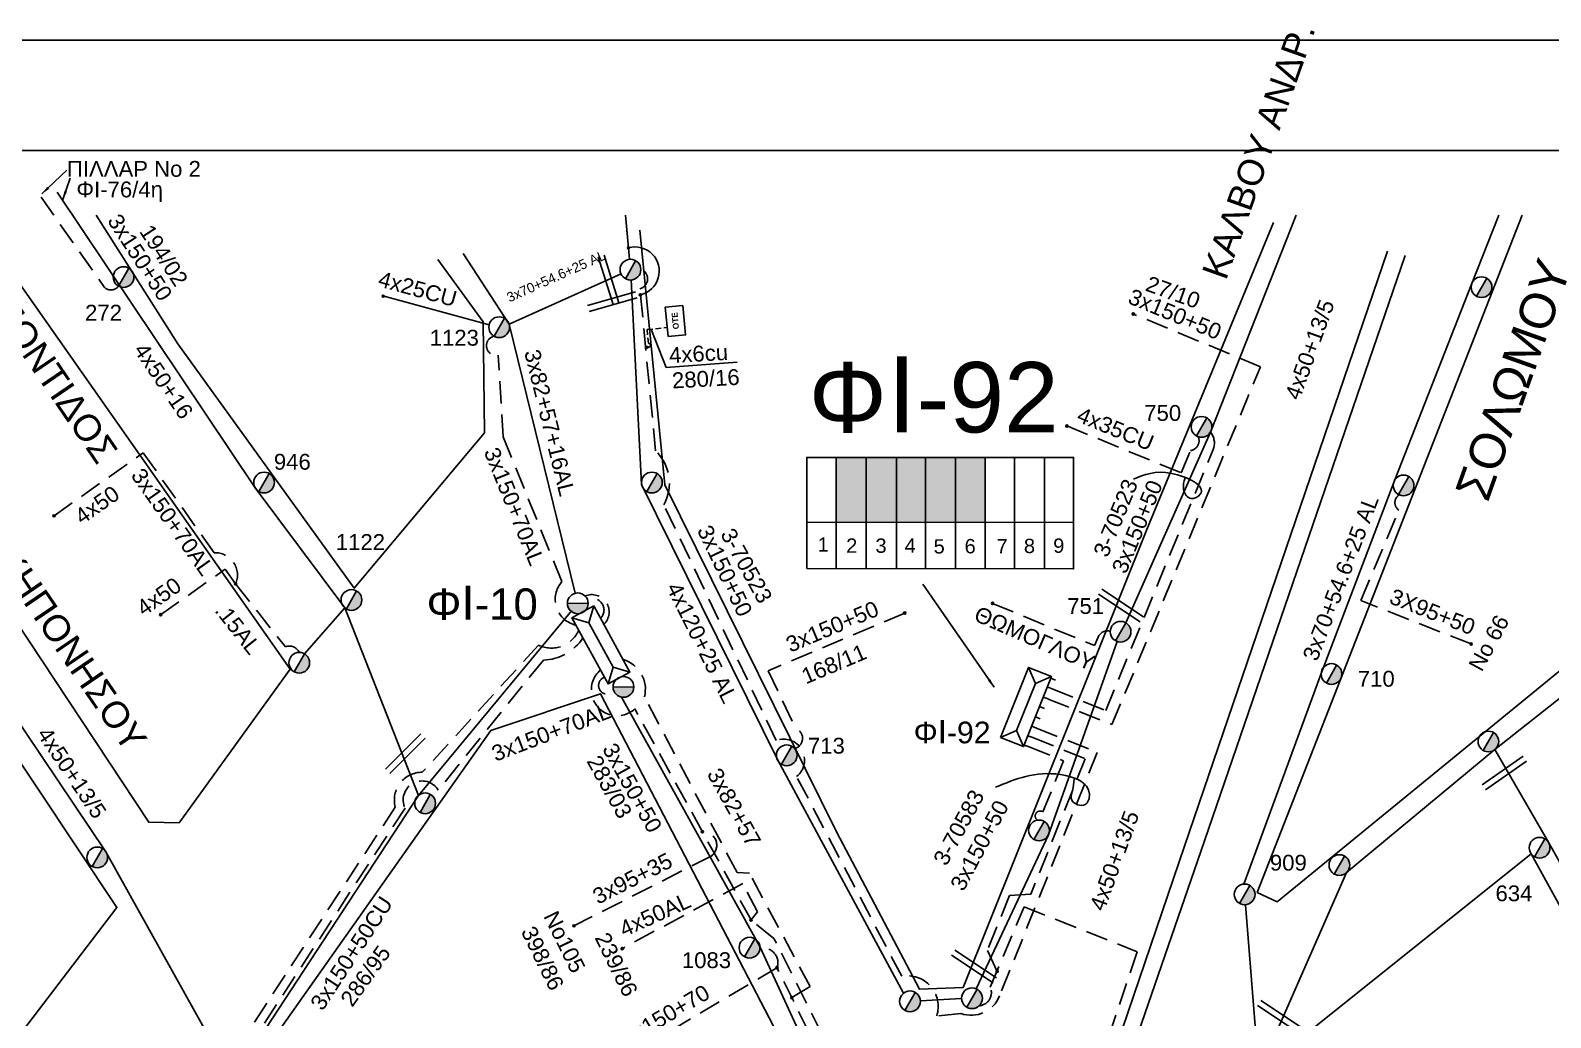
# Model space of a CAD drawing. Header units: millimetres. Extents: x 864 to 3062, y 833 to 2619.
# Drawn here: x 1010.6 to 1183.3, y 1749.6 to 1861.8 of the extents above; entities that cross this region are included whole.
import ezdxf
from ezdxf.enums import TextEntityAlignment as Align

# ---------------------------------------------------------------- set-up
doc = ezdxf.new("R2010")
doc.units = ezdxf.units.MM
doc.linetypes.add('DASHED', pattern=[19.05, 12.7, -6.35])
for name, color, linetype, lineweight in [('.15AL', 7, 'Continuous', 30), ('3x150+50', 7, 'Continuous', 30), ('3x150+50CU', 7, 'Continuous', 30), ('3x150+70', 7, 'Continuous', 30), ('3x150+70AL', 7, 'DASHED', 30), ('3x70+54.6+25 AL', 7, 'SYN_LINE', 30), ('3x82+57+13_5', 7, 'Continuous', 30), ('3x82+57+16AL', 7, 'Continuous', 30), ('3x95+35', 7, 'Continuous', 30), ('3X95+50', 7, 'Continuous', 30), ('4x120+25 AL', 7, 'SYN_LINE', 30), ('4x25CU', 7, 'Continuous', 30), ('4x35CU', 7, 'DASHED', 30), ('4x50', 7, 'Continuous', 30), ('4x50+13_5', 7, 'Continuous', 30), ('4x50+16', 7, 'Continuous', 30), ('4x50+16_5', 7, 'Continuous', 30), ('4x50+16AL', 7, 'Continuous', 30), ('4x50AL', 7, 'Continuous', 30), ('text διευθύνσεων', 250, 'Continuous', 30), ('Υπόβαθρο ΔΕΗ', 7, 'Continuous', 30)]:
    doc.layers.add(name, color=color, linetype=linetype, lineweight=lineweight)
for name, color, linetype in [('Pillar OTE', 7, 'Continuous'), ('TEXT ΚΑΛΩΔΙΩΝ', 7, 'Continuous'), ('Άγνωστα', 7, 'Continuous'), ('ΑΓΝΩΣΤΟ ΕΝΑΕΡΙΟ ΚΑΛΩΔΙΟ', 7, 'Continuous'), ('Επιγραφές - Σχήματα', 7, 'Continuous'), ('Καλώδια ΧΤ   3x150AL+50CU', 7, 'DASHED'), ('Στύλος ΦΜ', 7, 'Continuous'), ('Στύλος ΦΜ @ 1', 7, 'Continuous'), ('Συνδέσεις', 7, 'Continuous'), ('Τομή', 7, 'Continuous'), ('Υποσταθμός εναέριος 2 στύλων', 7, 'Continuous'), ('Υποσταθμός πόλεως', 7, 'Continuous'), ('Υπόγεια καλώδια Παροχών ΧΤ   4x50AL', 7, 'DASHED'), ('Υπόγεια καλώδια Παροχών ΧΤ   4x6', 7, 'DASHED')]:
    doc.layers.add(name, color=color, linetype=linetype)
doc.styles.add('arial', font='arial.ttf')
doc.styles.get("Standard").update_dxf_attribs({"font": 'arial.ttf'})
doc.linetypes.add('SYN_LINE', pattern='A,0.5,-0.0001,["/\\/\\/\\/",Standard,S=0.1,R=0,X=0,Y=-0.05],-0.25', length=0.7501)
doc.dimstyles.new('ISO-25', dxfattribs={"dimtxt": 2.5, "dimasz": 2.5, "dimexe": 1.25, "dimexo": 0.625, "dimtad": 1, "dimtxsty": 'Standard', "dimcen": 2.5, "dimadec": 0, "dimazin": 0, "dimtfac": 1, "dimtmove": 0, "dimatfit": 3, "dimfxl": 1, "dimarcsym": 0})

# ---------------------------------------------------------------- blocks, each defined once
blk = doc.blocks.new('ΥΠΑΡΧΩΝ ΤΣΙΜΕΝΤΕΝΙΟΣ ΣΤΥΛΟΣ')
at = {"layer": 'Στύλος ΦΜ'}
blk.add_hatch(color=7, dxfattribs=at).paths.add_polyline_path([(-1.29, -2.28, 0.574793), (2.62, 0, 0.268822), (1.3, 2.27)])
at = {"layer": 'Στύλος ΦΜ', "color": 7}
blk.add_line((-1.29, -2.28), (1.3, 2.27), dxfattribs=at)
blk.add_circle((0, 0), 2.62, dxfattribs=at)
at = {"layer": 'Στύλος ΦΜ', "flags": 4}
for tag, p in [('ΑΡΙΘΜΟΣ', (-4.68, 8.05)), ('ΤΥΠΟΣ', (-4.91, 3.03))]:
    blk.add_attdef(tag, p, '', height=4, dxfattribs=at)
blk = doc.blocks.new('ΥΠΟΣΤΑΘΜΟΣ ΕΝΑΕΡΙΟΣ ΕΠΙ 2 ΣΤΥΛΩΝ')
at = {"layer": 'Υποσταθμός εναέριος 2 στύλων', "linetype": 'Continuous'}
for points in [[(-11.97, -2.11, 0.574793), (-8.45, -0.07, 0.268822), (-9.64, 1.98)], [(9.68, -2.15, 0.574793), (13.19, -0.1, 0.268822), (12.01, 1.95)]]:
    blk.add_hatch(color=256, dxfattribs=at).paths.add_polyline_path(points)
for p, q in [((-11.97, -2.11), (-9.64, 1.98)), ((9.68, -2.15), (12.01, 1.95))]:
    blk.add_line(p, q, dxfattribs=at)
for centre in [(-10.81, -0.07), (10.84, -0.1)]:
    blk.add_circle(centre, 2.36, dxfattribs=at)
at = {"layer": 'Υποσταθμός πόλεως', "linetype": 'Continuous', "ltscale": 40}
blk.add_lwpolyline([(-8.57, 2.82), (8.57, 2.82), (8.57, -2.82), (-8.57, -2.82)], close=True, dxfattribs=at)
for points in [[(-5.75, 0), (-8.57, 2.82)], [(-8.57, -2.82), (-5.75, 0)], [(-5.75, 0), (5.75, 0)], [(5.75, 0), (8.57, 2.82)], [(8.57, -2.82), (5.75, 0)]]:
    blk.add_lwpolyline(points, dxfattribs=at)
at = {"layer": 'Υποσταθμός εναέριος 2 στύλων', "ltscale": 40, "flags": 1}
for tag, p in [('ΜΕΤΑΣΧΗΜΑΤΙΣΜΟΣ', (14.09, 2.51)), ('ΙΣΧΥΣ', (14.07, -0.28)), ('ΑΡΙΘΜΟΣ', (14.19, -3))]:
    blk.add_attdef(tag, p, '', height=1.8, dxfattribs=at)
blk = doc.blocks.new('ΤΟΜΗ')
at = {"layer": 'Τομή', "ltscale": 40}
for p, q in [((-5.68, 0), (17.06, 0)), ((-5.68, -2.77), (17.06, -2.77))]:
    blk.add_line(p, q, dxfattribs=at)
blk = doc.blocks.new('ΥΠΟΣΤΑΘΜΟΣ ΠΟΛΕΩΣ 8 ΑΝΑΧΩΡΗΣΕΩΝ')
at = {"layer": 'Υποσταθμός πόλεως', "linetype": 'Continuous', "ltscale": 40}
for p, q in [((-8.18, -2.82), (-8.18, -4)), ((-5.9, -2.82), (-5.9, -4)), ((-3.55, -2.82), (-3.55, -4)), ((-1.28, -2.82), (-1.28, -4)), ((1.23, -2.82), (1.23, -4)), ((3.56, -2.82), (3.56, -4)), ((6.03, -2.82), (6.03, -4)), ((8.16, -2.82), (8.16, -4))]:
    blk.add_line(p, q, dxfattribs=at)
blk.add_lwpolyline([(-8.57, 2.82), (8.57, 2.82), (8.57, -2.82), (-8.57, -2.82)], close=True, dxfattribs=at)
for points in [[(-5.75, 0), (-8.57, 2.82)], [(5.75, 0), (8.57, 2.82)], [(-8.57, -2.82), (-5.75, 0)], [(-5.75, 0), (5.75, 0)], [(8.57, -2.82), (5.75, 0)]]:
    blk.add_lwpolyline(points, dxfattribs=at)
at = {"layer": 'Υποσταθμός πόλεως', "linetype": 'SYN_LINE', "ltscale": 40, "flags": 1}
for tag, p in [('ΜΕΤΑΣΧΗΜΑΤΙΣΜΟΣ', (9.59, 1.44)), ('ΙΣΧΥΣ', (9.57, -1.35)), ('ΑΡΙΘΜΟΣ', (9.69, -4.07))]:
    blk.add_attdef(tag, p, '', height=1.8, dxfattribs=at)
blk = doc.blocks.new('_ΣΥΝΔΕΣΗ')
at = {"layer": 'Συνδέσεις', "linetype": 'SYN_LINE', "ltscale": 40}
blk.add_hatch(color=256, dxfattribs=at).paths.add_polyline_path([(0.5, -0.01, 1), (-0.5, -0.01, 1)])
at = {"layer": 'Συνδέσεις'}
blk.add_circle((0, -0.01), 0.5, dxfattribs=at)
blk = doc.blocks.new('PILLAR ΟΤΕ')
at = {"layer": 'Pillar OTE', "ltscale": 40}
blk.add_lwpolyline([(-3.31, 2.02), (3.39, 2.02), (3.39, -1.99), (-3.31, -1.99)], close=True, dxfattribs=at)
at = {"layer": 'Pillar OTE', "insert": (-1.81, 0.71), "char_height": 1.3575, "width": 109.961, "attachment_point": 1}
blk.add_mtext('{\\fArial|b1|i0|c161|p34;OTE}', dxfattribs=at)

msp = doc.modelspace()

# ---------------------------------------------------------------- hatches: boundary and pattern name
at = {"layer": 'Pillar OTE', "ltscale": 40}
h = msp.add_hatch(color=256, dxfattribs=at)
h.dxf.hatch_style = 1
h.paths.add_polyline_path([(1080.48, 1825.58), (1080.85, 1825.78), (1080.46, 1825.93)])
at = {"layer": 'Καλώδια ΧΤ   3x150AL+50CU', "linetype": 'DASHED', "lineweight": -3, "ltscale": 0.2}
h = msp.add_hatch(color=173, dxfattribs=at)
h.dxf.hatch_style = 1
h.paths.add_polyline_path([(1105.56, 1813.24), (1102.12, 1813.24), (1102.12, 1805.88), (1105.56, 1805.87)])
h = msp.add_hatch(color=133, dxfattribs=at)
h.dxf.hatch_style = 1
h.paths.add_polyline_path([(1105.56, 1805.87), (1108.99, 1805.87), (1109, 1813.24), (1105.56, 1813.24)])
h = msp.add_hatch(color=30, dxfattribs=at)
h.dxf.hatch_style = 1
h.paths.add_polyline_path([(1112.29, 1813.24), (1109, 1813.24), (1108.99, 1805.87), (1112.29, 1805.87)])
h = msp.add_hatch(color=1, dxfattribs=at)
h.dxf.hatch_style = 1
h.paths.add_polyline_path([(1115.59, 1813.23), (1112.29, 1813.23), (1112.29, 1805.87), (1115.59, 1805.86)])
h = msp.add_hatch(color=27, dxfattribs=at)
h.dxf.hatch_style = 1
h.paths.add_polyline_path([(1118.98, 1813.23), (1115.68, 1813.23), (1115.68, 1805.86), (1118.98, 1805.86)])

# ---------------------------------------------------------------- linework, layer by layer
at = {"layer": '.15AL', "color": 62, "linetype": 'DASHED', "lineweight": -3, "ltscale": 0.2}
msp.add_lwpolyline([(1033.88, 1798.87), (1039.54, 1791.7, -0.397944), (1041.13, 1791.08, 44.921964)], format="xyb", dxfattribs=at)
at = {"layer": '3x150+50', "color": 62, "linetype": 'DASHED', "lineweight": -3, "ltscale": 0.2}
msp.add_lwpolyline([(1011.77, 1842.85), (1018.92, 1832.66, 0.494149), (1020.57, 1832.72, 35.224949)], format="xyb", dxfattribs=at)
at = {"layer": '3x150+50', "color": 173, "linetype": 'DASHED', "lineweight": -3, "ltscale": 0.2}
for points in [[(1124.91, 1782.48), (1131.81, 1779.71), (1120.7, 1752.02, -0.39913), (1116.32, 1750.02), (1113.56, 1749.75, 0.568123), (1109.58, 1754.26), (1097.64, 1776.96, 0.853863), (1095.32, 1781.07), (1082.56, 1807.85, 0.334827), (1081.62, 1814.01), (1079.83, 1832.42, 0.733184), (1079.94, 1834.65)], [(1076.88, 1786.69, -1.32642), (1075.81, 1788.25, -1.619737)]]:
    msp.add_lwpolyline(points, format="xyb", dxfattribs=at)
at = {"layer": '3x150+50', "color": 27, "linetype": 'DASHED', "lineweight": -3, "ltscale": 0.2}
msp.add_lwpolyline([(1126.22, 1785.78), (1133.48, 1782.87), (1150.35, 1823.56), (1135.9, 1829.55)], dxfattribs=at)
at = {"layer": '3x150+50', "color": 133, "linetype": 'DASHED', "lineweight": -3, "ltscale": 0.2}
for points in [[(1126.68, 1786.93), (1132.77, 1784.48), (1144.98, 1814.13, 0.275898), (1144.67, 1816.12, 14.106124)], [(1119.91, 1796.65), (1131.51, 1791.85), (1131.9, 1792.81, -0.379887), (1133.29, 1793.48, -1.404877)]]:
    msp.add_lwpolyline(points, format="xyb", dxfattribs=at)
at = {"layer": '3x150+50', "color": 30, "linetype": 'DASHED', "lineweight": -3, "ltscale": 0.2}
msp.add_lwpolyline([(1109.93, 1795.55), (1094.4, 1789), (1097.53, 1782.45, -0.725942), (1097.42, 1780.14, -20.0544)], format="xyb", dxfattribs=at)
at = {"layer": '3x150+50', "color": 6, "linetype": 'DASHED', "lineweight": -3, "ltscale": 0.2}
msp.add_lwpolyline([(1106.86, 1720.6), (1107.51, 1724.57, 0.541263), (1109, 1730.76), (1095.07, 1758.56), (1092.46, 1760.66), (1079.25, 1784.66, -1.023889), (1075.36, 1789.07, 1.899088)], format="xyb", dxfattribs=at)
at = {"layer": '3x150+50', "color": 30, "linetype": 'DASHED', "lineweight": -3, "ltscale": 0.2}
msp.add_lwpolyline([(1124.48, 1781.39), (1130.44, 1778.99), (1124.27, 1763.6), (1121.83, 1763.43), (1119.32, 1757.18), (1120.41, 1754.84)], dxfattribs=at)
at = {"layer": '3x150+50', "color": 1, "linetype": 'DASHED', "lineweight": -3, "ltscale": 0.2}
msp.add_lwpolyline([(1124.06, 1780.33), (1127.97, 1778.76), (1125.64, 1772.94, 1.047135), (1125.03, 1772.01, 0.043908)], format="xyb", dxfattribs=at)
at = {"layer": '3x150+50CU', "color": 133, "linetype": 'DASHED', "lineweight": -3, "ltscale": 0.2}
msp.add_lwpolyline([(1072.88, 1793.59, -0.424962), (1068.32, 1791.91), (1055.1, 1777.45, 0.496624), (1052.03, 1773.5), (1034.38, 1746.53, 0.405464), (1032.03, 1742.27), (1012.48, 1718.6, 1.001712), (1011.54, 1716.59)], format="xyb", dxfattribs=at)
at = {"layer": '3x150+50CU', "color": 2, "linetype": 'DASHED', "lineweight": -3, "ltscale": 0.2}
msp.add_lwpolyline([(1073.35, 1792.73, -0.248262), (1068.86, 1790.21), (1056.92, 1775.43, 0.951867), (1053.14, 1773.37), (1035.03, 1745.69, 0.897951), (1033.96, 1744.09)], format="xyb", dxfattribs=at)
at = {"layer": '3x150+70', "color": 62, "linetype": 'DASHED', "lineweight": -3, "ltscale": 0.2}
msp.add_lwpolyline([(1095.41, 1755.23), (1079.67, 1745.91)], dxfattribs=at)
at = {"layer": '3x150+70AL', "color": 1, "linetype": 'DASHED', "lineweight": -3, "ltscale": 0.2}
msp.add_lwpolyline([(1072.57, 1794.17, -0.568345), (1070.96, 1799.12), (1064.3, 1815.57), (1063.74, 1824.87, -1.002682), (1063.26, 1827.03, -299.416081)], format="xyb", dxfattribs=at)
at = {"layer": '3x150+70AL', "color": 62, "linetype": 'DASHED', "lineweight": -3, "ltscale": 0.2}
for points in [[(1013.25, 1806.6), (1023.39, 1813.78), (1031.44, 1802.4, -0.558917), (1033.88, 1798.87, -9.113969)], [(1097.09, 1751.83), (1099.17, 1753.1), (1092.28, 1765.98), (1090.87, 1766.06), (1080.34, 1786.02, 0.406089), (1077.92, 1790.26, 358.556462)], [(1112.87, 1722.41, 0.110444), (1107.42, 1730.88), (1095.41, 1755.23, 0.60651), (1093.47, 1757.4, 9.132574)]]:
    msp.add_lwpolyline(points, format="xyb", dxfattribs=at)
at = {"layer": '3x150+70AL', "color": 27, "linetype": 'DASHED', "lineweight": -3, "ltscale": 0.2}
msp.add_lwpolyline([(1073.6, 1797.49, -0.831327), (1075.73, 1794.26, -3.030573)], format="xyb", dxfattribs=at)
at = {"layer": '3x150+70AL', "color": 30, "linetype": 'DASHED', "lineweight": -3, "ltscale": 0.2}
for points in [[(1073.86, 1797.1, -0.842255), (1075.35, 1794.94, 28.052133)], [(1118.37, 1750.9, 0.518249), (1119.65, 1753.01), (1123.49, 1762.14), (1136.36, 1757.05), (1119.42, 1706.7, 0.387367), (1117.9, 1705.26, -273.690881)]]:
    msp.add_lwpolyline(points, format="xyb", dxfattribs=at)
at = {"layer": '3x70+54.6+25 AL', "color": 5, "linetype": 'SYN_LINE', "lineweight": -3, "ltscale": 15}
msp.add_lwpolyline([(1148.47, 1764.74), (1157.25, 1788.67), (1165.64, 1810.71), (1174.32, 1832.81), (1177.45, 1840.8)], dxfattribs=at)
at = {"layer": '3x70+54.6+25 AL', "color": 1, "linetype": 'SYN_LINE', "lineweight": -3, "ltscale": 15}
msp.add_lwpolyline([(1064.96, 1828.39), (1077.69, 1834.11)], dxfattribs=at)
at = {"layer": '3x70+54.6+25 AL', "color": 27, "linetype": 'SYN_LINE', "lineweight": -3, "ltscale": 15}
msp.add_lwpolyline([(1177.01, 1780.04), (1183.12, 1769.42), (1197.2, 1744.3), (1211.51, 1718.06), (1217.73, 1707.09), (1235.56, 1688.08)], dxfattribs=at)
at = {"layer": '3x82+57+13_5', "color": 173, "linetype": 'Continuous', "lineweight": -3, "ltscale": 0.2}
msp.add_lwpolyline([(1106.77, 1728.72), (1093.46, 1757.66), (1077.75, 1785.99)], dxfattribs=at)
at = {"layer": '3x82+57+16AL', "color": 27, "linetype": 'Continuous', "lineweight": -3, "ltscale": 0.2}
msp.add_lwpolyline([(1059.74, 1836.41), (1064.96, 1828.39), (1072.49, 1797.8)], dxfattribs=at)
at = {"layer": '3x95+35', "color": 6, "linetype": 'DASHED', "lineweight": -3, "ltscale": 0.2}
msp.add_lwpolyline([(1086.93, 1770.7, -0.729005), (1088, 1767.97), (1072.33, 1759.98)], format="xyb", dxfattribs=at)
at = {"layer": '3X95+50', "color": 5, "linetype": 'DASHED', "lineweight": -3, "ltscale": 0.2}
msp.add_lwpolyline([(1174.3, 1792.04), (1161.77, 1796.97), (1166.07, 1807.26, -0.537502), (1166.13, 1808.99, 0.753436)], format="xyb", dxfattribs=at)
at = {"layer": '4x120+25 AL', "color": 173, "linetype": 'SYN_LINE', "lineweight": -3, "ltscale": 15}
msp.add_lwpolyline([(1078.65, 1835.77), (1078.19, 1840.8)], dxfattribs=at)
at = {"layer": '4x120+25 AL', "color": 30, "linetype": 'SYN_LINE', "lineweight": -3, "ltscale": 15}
msp.add_lwpolyline([(1109.8, 1752.33), (1095.45, 1778.9), (1080.03, 1810.18), (1078.82, 1833.42)], dxfattribs=at)
at = {"layer": '4x25CU', "color": 1, "linetype": 'SYN_LINE', "lineweight": -3, "ltscale": 15}
msp.add_lwpolyline([(1062.69, 1828.31), (1050.61, 1831.62)], dxfattribs=at)
at = {"layer": '4x35CU', "color": 133, "linetype": 'DASHED', "lineweight": -3, "ltscale": 0.2}
msp.add_lwpolyline([(1128.35, 1816.82), (1141.36, 1811.5), (1142.39, 1814.02, 0.503784), (1143.28, 1815.61, -0.00316)], format="xyb", dxfattribs=at)
at = {"layer": '4x50', "color": 62, "linetype": 'DASHED', "lineweight": -3, "ltscale": 0.2}
msp.add_lwpolyline([(1025.36, 1795.36), (1032.71, 1800.54), (1033.88, 1798.87)], dxfattribs=at)
at = {"layer": '4x50+13_5', "color": 2, "lineweight": -3, "ltscale": 0.2}
msp.add_lwpolyline([(981.37, 1833.21), (984.29, 1821.42), (990.05, 1812.51), (997.78, 1800.38), (1008.24, 1784.65), (1019.14, 1768.42), (1032.94, 1743.66)], dxfattribs=at)
at = {"layer": '4x50+13_5', "color": 30, "linetype": 'SYN_LINE', "lineweight": -3, "ltscale": 6}
msp.add_lwpolyline([(1116.39, 1751.72), (1111.71, 1751.47)], dxfattribs=at)
at = {"layer": '4x50+16', "color": 62, "lineweight": -3, "ltscale": 0.2}
for points in [[(1013.59, 1843.41), (1036.11, 1809.8), (1046.3, 1796.13), (1054.65, 1774.81)], [(1046.3, 1796.13), (1041.71, 1790.92)]]:
    msp.add_lwpolyline(points, dxfattribs=at)
at = {"layer": '4x50+16_5', "color": 5, "linetype": 'Continuous', "lineweight": -3, "ltscale": 0.2}
msp.add_lwpolyline([(1199.12, 1656.19), (1186.82, 1677.49), (1174.47, 1700.2), (1160.54, 1725.78), (1149.97, 1745.8), (1148.65, 1762.39)], dxfattribs=at)
at = {"layer": '4x50+16AL', "color": 62, "linetype": 'Continuous', "lineweight": -3, "ltscale": 0.2}
msp.add_lwpolyline([(1233.57, 1826.34), (1213.56, 1809.37), (1196.05, 1795.08), (1177.01, 1780.04), (1160.13, 1766.04), (1151.73, 1746.87)], dxfattribs=at)
at = {"layer": '4x50AL', "color": 30, "lineweight": -3, "ltscale": 0.2}
msp.add_lwpolyline([(1072.08, 1795.85), (1054.65, 1774.81), (1034.44, 1743.94)], dxfattribs=at)
at = {"layer": '4x50AL', "color": 6, "linetype": 'DASHED', "lineweight": -3, "ltscale": 0.2}
msp.add_lwpolyline([(1092.46, 1760.66), (1093.19, 1761.57), (1091.51, 1764.81), (1077.95, 1757.47)], dxfattribs=at)
at = {"layer": 'Pillar OTE', "ltscale": 40}
msp.add_lwpolyline([(1080.46, 1825.93), (1080.85, 1825.78), (1080.48, 1825.58), (1080.46, 1825.93)], dxfattribs=at)
at = {"layer": 'Pillar OTE', "lineweight": -3, "ltscale": 40}
for points in [[(1098.79, 1800.6), (1098.79, 1813.24), (1129.12, 1813.24), (1129.12, 1800.57), (1098.79, 1800.6)], [(1102.12, 1800.6), (1102.12, 1813.24)], [(1105.56, 1800.59), (1105.56, 1813.24)], [(1108.99, 1800.59), (1109, 1813.24)], [(1112.29, 1800.59), (1112.29, 1813.24)], [(1115.68, 1800.58), (1115.68, 1813.24)], [(1119.07, 1800.58), (1119.08, 1813.24)], [(1122.41, 1800.58), (1122.41, 1813.24)], [(1125.8, 1800.57), (1125.8, 1813.24)], [(1098.79, 1805.88), (1129.12, 1805.85)]]:
    msp.add_lwpolyline(points, dxfattribs=at)
at = {"layer": 'ΑΓΝΩΣΤΟ ΕΝΑΕΡΙΟ ΚΑΛΩΔΙΟ', "color": 133, "linetype": 'Continuous', "lineweight": -3, "ltscale": 0.2}
msp.add_lwpolyline([(1135.05, 1794.45), (1144.67, 1816.12), (1154.41, 1840.8)], dxfattribs=at)
at = {"layer": 'ΑΓΝΩΣΤΟ ΕΝΑΕΡΙΟ ΚΑΛΩΔΙΟ', "color": 1, "linetype": 'Continuous', "lineweight": -3, "ltscale": 0.2}
msp.add_lwpolyline([(1118.06, 1752.83), (1126.26, 1770.34), (1134.07, 1792.32)], dxfattribs=at)
at = {"layer": 'Επιγραφές - Σχήματα', "lineweight": -3}
msp.add_lwpolyline([(863.7, 1860.67), (3062.46, 1860.7), (3062.47, 841.56), (863.7, 841.54)], close=True, dxfattribs=at)
at = {"layer": 'Υπόβαθρο ΔΕΗ', "lineweight": -3}
for points in [[(895.62, 1848.12), (2896.63, 1848.12), (2896.63, 844.79), (895.62, 844.79)], [(1105.55, 1728.37), (1075.34, 1786.37), (1062.9, 1782.21), (1025.01, 1728.5), (964.76, 1666.2), (961.54, 1671.38), (937.88, 1658.55), (967.04, 1608.63), (999.7, 1549.37), (1011.25, 1560.11), (1026.35, 1573.68), (1046.35, 1595.59), (1059.31, 1612.34), (1068.55, 1627.19), (1080.57, 1651.48), (1092.53, 1680.54), (1098.33, 1697.64), (1101.89, 1709.05)], [(1181.12, 1768.19), (1152.87, 1745.55), (1195.34, 1667.41), (1223.6, 1691.04)]]:
    msp.add_lwpolyline(points, close=True, dxfattribs=at)
for points in [[(922.82, 1826.32), (943.87, 1802.52), (1001.34, 1737.14), (1020.39, 1762.09), (970.99, 1836.37), (968.01, 1840.8)], [(1003.83, 1840.8), (1040.08, 1789.19), (1027.45, 1771.71), (1024.01, 1771.76), (978.39, 1840.8)], [(1018.02, 1840.8), (1027.33, 1826.16), (1047.37, 1798.38), (1062.18, 1816.03), (1062.02, 1828.66), (1056.85, 1835.73)], [(1180.08, 1840.8), (1149.99, 1763.8), (1149.99, 1763.8), (1152.26, 1762.72), (1225.92, 1822.99), (1220.09, 1840.8)], [(1079.84, 1839.09), (1082.65, 1810.14), (1102.19, 1770.67), (1111.6, 1752.79), (1116.56, 1752.99), (1137.45, 1805.05), (1151.84, 1839.94)], [(1164.79, 1836.68), (1141.73, 1769.04), (1120.58, 1706.86), (1109.05, 1672.96), (1092.03, 1640.4), (1080.32, 1620.2), (1066.96, 1598.83), (1055.04, 1581.51), (1043.99, 1566.95), (1032.07, 1553.51), (1020.58, 1541.85), (1006.77, 1531.08), (990.21, 1520.18), (970.16, 1508.16), (947.82, 1495.36), (920.29, 1483.02), (901.66, 1477.14)], [(1166.8, 1836.19), (1143.99, 1769.65), (1122.56, 1707.47), (1110.15, 1670.89), (1093.55, 1639.18), (1081.87, 1619.29), (1068.71, 1597.42), (1055.84, 1579.35), (1044.79, 1565.07), (1033.3, 1551.93), (1021.58, 1540.36), (1007.82, 1529.66), (991.15, 1518.69), (971.05, 1506.64), (948.62, 1493.79), (920.92, 1481.37), (902.2, 1475.46)], [(1082.83, 1823.46), (1090.9, 1824.06)]]:
    msp.add_lwpolyline(points, dxfattribs=at)
msp.add_arc((1079.28, 1834.42), 2.75, 282.827, 105.7805, dxfattribs=at)
for points in [[(1135.91, 1810.77), (1140.27, 1811.43), (1143.51, 1809.05), (1142.47, 1808.56), (1141.62, 1809.61), (1141.8, 1810.92)], [(1120.24, 1775.75), (1127.64, 1777.19), (1130.92, 1774.95), (1130.42, 1773.78), (1128.91, 1774.27), (1128.99, 1775.37), (1129.17, 1776.68)]]:
    msp.add_spline(points, degree=3, dxfattribs=at)
at = {"layer": 'Υπόγεια καλώδια Παροχών ΧΤ   4x6', "color": 173, "linetype": 'DASHED', "ltscale": 0.05}
msp.add_lwpolyline([(1080.87, 1825.77, 0.825947), (1080.8, 1826.22), (1080.65, 1827.78), (1082.84, 1828)], format="xyb", dxfattribs=at)

# ---------------------------------------------------------------- block references
at = {"layer": 'Pillar OTE', "xscale": 0.5, "yscale": 0.5, "zscale": 0.5, "rotation": 95.63928886881367}
msp.add_blockref('PILLAR ΟΤΕ', (1083.87, 1828.72), dxfattribs=at)
at = {"layer": 'Στύλος ΦΜ @ 1', "lineweight": -3, "ltscale": 40}
ref = msp.add_blockref('ΥΠΑΡΧΩΝ ΤΣΙΜΕΝΤΕΝΙΟΣ ΣΤΥΛΟΣ', (1021.15, 1833.75), dxfattribs=dict(at, xscale=0.4499999999998181, yscale=0.4499999999998181, zscale=0.4499999999998181))
ref.add_attrib('ΑΡΙΘΜΟΣ', '272', (1016.77, 1828.8), dxfattribs={"layer": 'Στύλος ΦΜ', "height": 1.8, "flags": 4})
for p, xscale, yscale, zscale in [((1078.76, 1834.59), 0.4499999999998181, 0.4499999999998181, 0.4499999999998181), ((1175.48, 1832.6), 0.449999999999818, 0.449999999999818, 0.449999999999818), ((1081.19, 1810.39), 0.4499999999998181, 0.4499999999998181, 0.4499999999998181), ((1166.62, 1810.06), 0.449999999999818, 0.449999999999818, 0.449999999999818), ((1041.12, 1789.9), 0.4499999999998181, 0.4499999999998181, 0.4499999999998181), ((1176.26, 1780.95), 0.4499999999998181, 0.4499999999998181, 0.4499999999998181), ((1055.42, 1773.92), 0.4499999999998181, 0.4499999999998181, 0.4499999999998181), ((1125.19, 1770.84), 0.4499999999998181, 0.4499999999998181, 0.4499999999998181), ((1018.16, 1767.77), 0.4499999999998181, 0.4499999999998181, 0.4499999999998181), ((1159.33, 1766.9), 0.4499999999998181, 0.4499999999998181, 0.4499999999998181), ((1110.53, 1751.41), 0.4499999999998181, 0.4499999999998181, 0.4499999999998181), ((1117.57, 1751.76), 0.4499999999998181, 0.4499999999998181, 0.4499999999998181)]:
    msp.add_blockref('ΥΠΑΡΧΩΝ ΤΣΙΜΕΝΤΕΝΙΟΣ ΣΤΥΛΟΣ', p, dxfattribs=dict(at, xscale=xscale, yscale=yscale, zscale=zscale))
ref = msp.add_blockref('ΥΠΑΡΧΩΝ ΤΣΙΜΕΝΤΕΝΙΟΣ ΣΤΥΛΟΣ', (1063.84, 1828.05), dxfattribs=dict(at, xscale=0.4499999999998181, yscale=0.4499999999998181, zscale=0.4499999999998181))
ref.add_attrib('ΤΥΠΟΣ', '1123', (1055.94, 1825.95), dxfattribs={"layer": 'Στύλος ΦΜ', "height": 1.8, "flags": 4})
ref = msp.add_blockref('ΥΠΑΡΧΩΝ ΤΣΙΜΕΝΤΕΝΙΟΣ ΣΤΥΛΟΣ', (1143.66, 1816.72), dxfattribs=dict(at, xscale=0.4499999999997671, yscale=0.4499999999997671, zscale=0.4499999999997671))
ref.add_attrib('ΑΡΙΘΜΟΣ', '750', (1137.15, 1817.4), dxfattribs={"layer": 'Στύλος ΦΜ', "height": 1.8, "flags": 4})
ref = msp.add_blockref('ΥΠΑΡΧΩΝ ΤΣΙΜΕΝΤΕΝΙΟΣ ΣΤΥΛΟΣ', (1037.12, 1810.39), dxfattribs=dict(at, xscale=0.4499999999998181, yscale=0.4499999999998181, zscale=0.4499999999998181))
ref.add_attrib('ΑΡΙΘΜΟΣ', '946', (1038.23, 1811.85), dxfattribs={"layer": 'Στύλος ΦΜ', "height": 1.8, "flags": 4})
ref = msp.add_blockref('ΥΠΑΡΧΩΝ ΤΣΙΜΕΝΤΕΝΙΟΣ ΣΤΥΛΟΣ', (1047.05, 1797.04), dxfattribs=dict(at, xscale=0.4499999999998181, yscale=0.4499999999998181, zscale=0.4499999999998181))
ref.add_attrib('ΤΥΠΟΣ', '1122', (1045.27, 1802.73), dxfattribs={"layer": 'Στύλος ΦΜ', "height": 1.8, "flags": 4})
ref = msp.add_blockref('ΥΠΑΡΧΩΝ ΤΣΙΜΕΝΤΕΝΙΟΣ ΣΤΥΛΟΣ', (1134.46, 1793.43), dxfattribs=dict(at, xscale=0.4499999999997671, yscale=0.4499999999997671, zscale=0.4499999999997671))
ref.add_attrib('ΤΥΠΟΣ', '751', (1128.39, 1795.45), dxfattribs={"layer": 'Στύλος ΦΜ', "height": 1.8, "flags": 4})
ref = msp.add_blockref('ΥΠΑΡΧΩΝ ΤΣΙΜΕΝΤΕΝΙΟΣ ΣΤΥΛΟΣ', (1158.43, 1788.62), dxfattribs=dict(at, xscale=0.4499999999998809, yscale=0.4499999999998809, zscale=0.4499999999998809))
ref.add_attrib('ΤΥΠΟΣ', '710', (1161.42, 1787.18), dxfattribs={"layer": 'Στύλος ΦΜ', "height": 1.8, "rotation": 360, "flags": 4})
ref = msp.add_blockref('ΥΠΑΡΧΩΝ ΤΣΙΜΕΝΤΕΝΙΟΣ ΣΤΥΛΟΣ', (1096.52, 1779.38), dxfattribs=dict(at, xscale=0.4499999999998181, yscale=0.4499999999998181, zscale=0.4499999999998181))
ref.add_attrib('ΑΡΙΘΜΟΣ', '713', (1098.93, 1779.57), dxfattribs={"layer": 'Στύλος ΦΜ', "height": 1.8, "flags": 4})
ref = msp.add_blockref('ΥΠΑΡΧΩΝ ΤΣΙΜΕΝΤΕΝΙΟΣ ΣΤΥΛΟΣ', (1182.08, 1768.87), dxfattribs=dict(at, xscale=0.4499999999997996, yscale=0.4499999999997996, zscale=0.4499999999997996))
ref.add_attrib('ΤΥΠΟΣ', '634', (1177.07, 1762.79), dxfattribs={"layer": 'Στύλος ΦΜ', "height": 1.8, "flags": 4})
ref = msp.add_blockref('ΥΠΑΡΧΩΝ ΤΣΙΜΕΝΤΕΝΙΟΣ ΣΤΥΛΟΣ', (1148.56, 1763.57), dxfattribs=dict(at, xscale=0.4499999999998181, yscale=0.4499999999998181, zscale=0.4499999999998181))
ref.add_attrib('ΑΡΙΘΜΟΣ', '909', (1151.43, 1766.27), dxfattribs={"layer": 'Στύλος ΦΜ', "height": 1.8, "flags": 4})
ref = msp.add_blockref('ΥΠΑΡΧΩΝ ΤΣΙΜΕΝΤΕΝΙΟΣ ΣΤΥΛΟΣ', (1092.29, 1757.51), dxfattribs=dict(at, xscale=0.4499999999998181, yscale=0.4499999999998181, zscale=0.4499999999998181))
ref.add_attrib('ΑΡΙΘΜΟΣ', '1083', (1084.6, 1755.19), dxfattribs={"layer": 'Στύλος ΦΜ', "height": 1.8, "flags": 4})
at = {"layer": 'Συνδέσεις', "lineweight": -3, "xscale": 0.25, "yscale": 0.25, "zscale": 0.25}
for p in [(1078.53, 1837.07), (1050.65, 1831.58), (1079.89, 1831.73), (1135.9, 1829.55), (1128.35, 1816.82), (1013.25, 1806.61), (1033.88, 1798.87), (1025.36, 1795.37), (1109.93, 1795.55), (1119.91, 1796.65), (1174.3, 1792.04), (1086.93, 1770.7), (1092.46, 1760.66), (1072.33, 1759.99), (1077.81, 1757.41), (1095.41, 1755.24), (1120.44, 1754.82), (1097.09, 1751.83)]:
    msp.add_blockref('_ΣΥΝΔΕΣΗ', p, dxfattribs=at)
at = {"layer": 'Τομή', "lineweight": -3, "xscale": 0.2499999999999996, "yscale": 0.2499999999999996, "zscale": 0.2499999999999996}
for p, rotation in [((1076.36, 1831.97), 107.1842072568783), ((1075.23, 1830.89), 15.91848991841128), ((1133.5, 1797.48), 326.5407188540606), ((1051.91, 1778.82), 44.97934220128096), ((1176.7, 1776.84), 34.93721120599334), ((1116.81, 1756.44), 326.5407188540606), ((1151.59, 1750.72), 326.5407188540606)]:
    msp.add_blockref('ΤΟΜΗ', p, dxfattribs=dict(at, rotation=rotation))
at = {"layer": 'Υποσταθμός εναέριος 2 στύλων', "lineweight": -3, "xscale": 0.4999999999999999, "yscale": 0.4999999999999999, "zscale": 0.4999999999999999, "rotation": 298.7194429918039}
msp.add_blockref('ΥΠΟΣΤΑΘΜΟΣ ΕΝΑΕΡΙΟΣ ΕΠΙ 2 ΣΤΥΛΩΝ', (1075.4, 1791.93), dxfattribs=at)
at = {"layer": 'Υποσταθμός πόλεως', "lineweight": -3, "xscale": 0.4999999999999999, "yscale": 0.4999999999999999, "zscale": 0.4999999999999999, "rotation": 68.31990521267832}
msp.add_blockref('ΥΠΟΣΤΑΘΜΟΣ ΠΟΛΕΩΣ 8 ΑΝΑΧΩΡΗΣΕΩΝ', (1123.71, 1784.87), dxfattribs=at)

# ---------------------------------------------------------------- texts
at = {"lineweight": -3, "ltscale": 30, "char_height": 1.63, "width": 11.2573, "attachment_point": 1}
for s, insert in [('1', (1100.03, 1804.16)), ('2', (1103.27, 1804.03)), ('3', (1106.6, 1804.03)), ('4', (1109.91, 1804.03)), ('5', (1113.21, 1803.95)), ('6', (1116.73, 1803.97)), ('7', (1120.36, 1803.97)), ('8', (1123.47, 1804)), ('9', (1126.8, 1804.03))]:
    msp.add_mtext(s, dxfattribs=dict(at, insert=insert))
at = {"layer": 'text διευθύνσεων', "color": 7, "lineweight": -3}
for s, height, p in [('KAΛΒΟΥ ΑΝΔΡ.', 2.952, (1150.15, 1848.13)), ('ΣΟΛΩΜΟY', 4, (1179.07, 1822.09))]:
    msp.add_text(s, height=height, rotation=70.3978, dxfattribs=at).set_placement(p, align=Align.MIDDLE_CENTER)
at = {"layer": 'text διευθύνσεων', "color": 7, "lineweight": -3, "ltscale": 40, "char_height": 3, "width": 94.4586, "attachment_point": 1, "rotation": 304.2929, "style": 'arial'}
for s, insert in [('ΠΡΟΠΟΝΤΙΔΟΣ', (1003.32, 1839.39)), ('ΠΡΙΓΚΗΠΟΝΗΣΟΥ', (1003.63, 1811.01))]:
    msp.add_mtext(s, dxfattribs=dict(at, insert=insert))
at = {"layer": 'TEXT ΚΑΛΩΔΙΩΝ', "linetype": 'Continuous', "lineweight": -3, "ltscale": 0.2}
for s, height, rotation, p in [('3x150+50', 1.8, 302.9177, (1023.02, 1835.99)), ('3x70+54.6+25 AL', 1.1, 24.1952, (1070.31, 1833.84)), ('4x25CU', 1.8, 344.7104, (1054.57, 1832.4)), ('3x150+50', 1.8, 337.4811, (1140.64, 1829.53)), ('4x50+13/5', 1.8, 70.0752, (1155.95, 1825.51)), ('4x50+16', 1.8, 304.132, (1025.7, 1821.94)), ('3x82+57+16AL', 1.8, 283.8199, (1069.58, 1817.18)), ('4x35CU', 1.8, 337.7747, (1133.89, 1816.5)), ('3x150+70AL', 1.8, 292.0346, (1065.56, 1807.67)), ('3x150+70AL', 1.8, 305.2938, (1026.74, 1805.92)), ('3-70523', 1.8, 67.6235, (1133.89, 1806.37)), ('4x50', 1.8, 35.2938, (1018.13, 1807.85)), ('3x150+50', 1.8, 67.6235, (1136.34, 1805.37)), ('3x70+54.6+25 AL', 1.8, 69.1677, (1159.47, 1799.56)), ('3x150+50', 1.8, 295.4853, (1089.49, 1800.36)), ('4x50', 1.8, 35.1373, (1025.16, 1797.43)), ('4x120+25 AL', 1.8, 296.2432, (1086.89, 1792.18)), ('3x150+50', 1.8, 22.8648, (1101.69, 1794.02)), ('3X95+50', 1.8, 338.5476, (1169.91, 1795.7)), ('.15AL', 1.8, 308.2674, (1034.16, 1793.79)), ('3x150+70AL', 1.8, 20.8771, (1069.73, 1782.01)), ('4x50+13/5', 1.8, 303.8946, (1015.28, 1777.39)), ('3x150+50', 1.8, 298.8289, (1078.97, 1775.69)), ('3x82+57', 1.8, 299.0078, (1090.54, 1773.46)), ('3x150+50', 1.8, 62, (1118.42, 1769.14)), ('4x50+13/5', 1.8, 70.0752, (1133.75, 1767.41)), ('3x95+35', 1.8, 27.0273, (1078.98, 1765.39)), ('3x150+50CU', 1.8, 56.8056, (1047.05, 1756.89)), ('4x50AL', 1.8, 24.3762, (1081.54, 1761.27)), ('3x150+70', 1.8, 30.6332, (1082.72, 1749.81))]:
    msp.add_text(s, height=height, rotation=rotation, dxfattribs=at).set_placement(p, align=Align.MIDDLE_CENTER)
at = {"layer": 'TEXT ΚΑΛΩΔΙΩΝ', "linetype": 'Continuous', "lineweight": -3, "ltscale": 0.2, "insert": (1024.39, 1839.93), "char_height": 1.8, "width": 27.758, "attachment_point": 1, "rotation": 302.9177, "line_spacing_factor": 3}
msp.add_mtext('194/02', dxfattribs=at)
at = {"layer": 'Άγνωστα', "lineweight": -3, "ltscale": 40, "char_height": 1.8, "width": 27.758, "attachment_point": 1, "line_spacing_factor": 3, "style": 'arial'}
for s, insert in [('ΠΙΛΛΑΡ Νo 2', (1014.7, 1846.95)), ('ΦI-76/4η', (1015.79, 1844.61))]:
    msp.add_mtext(s, dxfattribs=dict(at, insert=insert))
at = {"layer": 'Άγνωστα', "lineweight": -3, "ltscale": 40, "char_height": 1.8, "width": 27.758, "attachment_point": 1, "style": 'arial'}
for s, insert, rotation in [('27/10', (1137.77, 1833.94), 340.155), ('3-70523', (1090.5, 1805.41), 299), ('ΘΩΜΟΓΛΟΥ', (1118.37, 1796.41), 336.4932), ('No 66', (1173.92, 1789.63), 61.6352), ('168/11', (1097.99, 1789.09), 23), ('283/03', (1075.3, 1779.6), 299), ('3-70583', (1113.08, 1767.55), 61.6352), ('No105', (1070.44, 1761.89), 296.2268), ('398/86', (1067.88, 1760.16), 296.2268), ('239/86', (1076.27, 1759.45), 296.2268), ('286/95', (1045.67, 1751.71), 54.4557)]:
    msp.add_mtext(s, dxfattribs=dict(at, insert=insert, rotation=rotation))
at = {"layer": 'Υπόβαθρο ΔΕΗ', "lineweight": -3, "attachment_point": 1}
for s, insert, char_height, width in [('Φ{\\H1.0833x;I}-92', (1099, 1824.75), 8, 84.6573), ('Φ{\\H1.0833x;I}-10', (1055.58, 1798.65), 3.5594, 37.6661), ('Φ{\\H1.0833x;I}-92', (1110.94, 1783.41), 2.4603, 26.035)]:
    msp.add_mtext(s, dxfattribs=dict(at, insert=insert, char_height=char_height, width=width))
at = {"layer": 'Υπόγεια καλώδια Παροχών ΧΤ   4x50AL', "color": 7, "ltscale": 0.2, "char_height": 1.8, "attachment_point": 1, "rotation": 3.1744}
for s, insert in [('4x6cu', (1083.09, 1825.76)), ('280/16', (1083.43, 1822.88))]:
    msp.add_mtext_dynamic_manual_height_columns(s, width=1.8, gutter_width=12.5, heights=[0.118], dxfattribs=dict(at, insert=insert))

# ---------------------------------------------------------------- leaders
at = {"layer": 'Επιγραφές - Σχήματα', "lineweight": -3, "ltscale": 40}
for points in [[(1011.87, 1843.21), (1014.7, 1845.89)], [(1014.25, 1842.57), (1015.09, 1845)], [(1120.09, 1787.11), (1112, 1798.82)]]:
    msp.add_leader(points, dimstyle='ISO-25', override={"dimasz": 1, "dimtad": 0}, dxfattribs=at)
at = {"layer": 'Επιγραφές - Σχήματα', "ltscale": 40}
msp.add_leader([(1081.16, 1827.71), (1082.83, 1823.46)], dimstyle='ISO-25', override={"dimasz": 0.5, "dimtad": 0}, dxfattribs=at)

doc.saveas('drawing.dxf')
